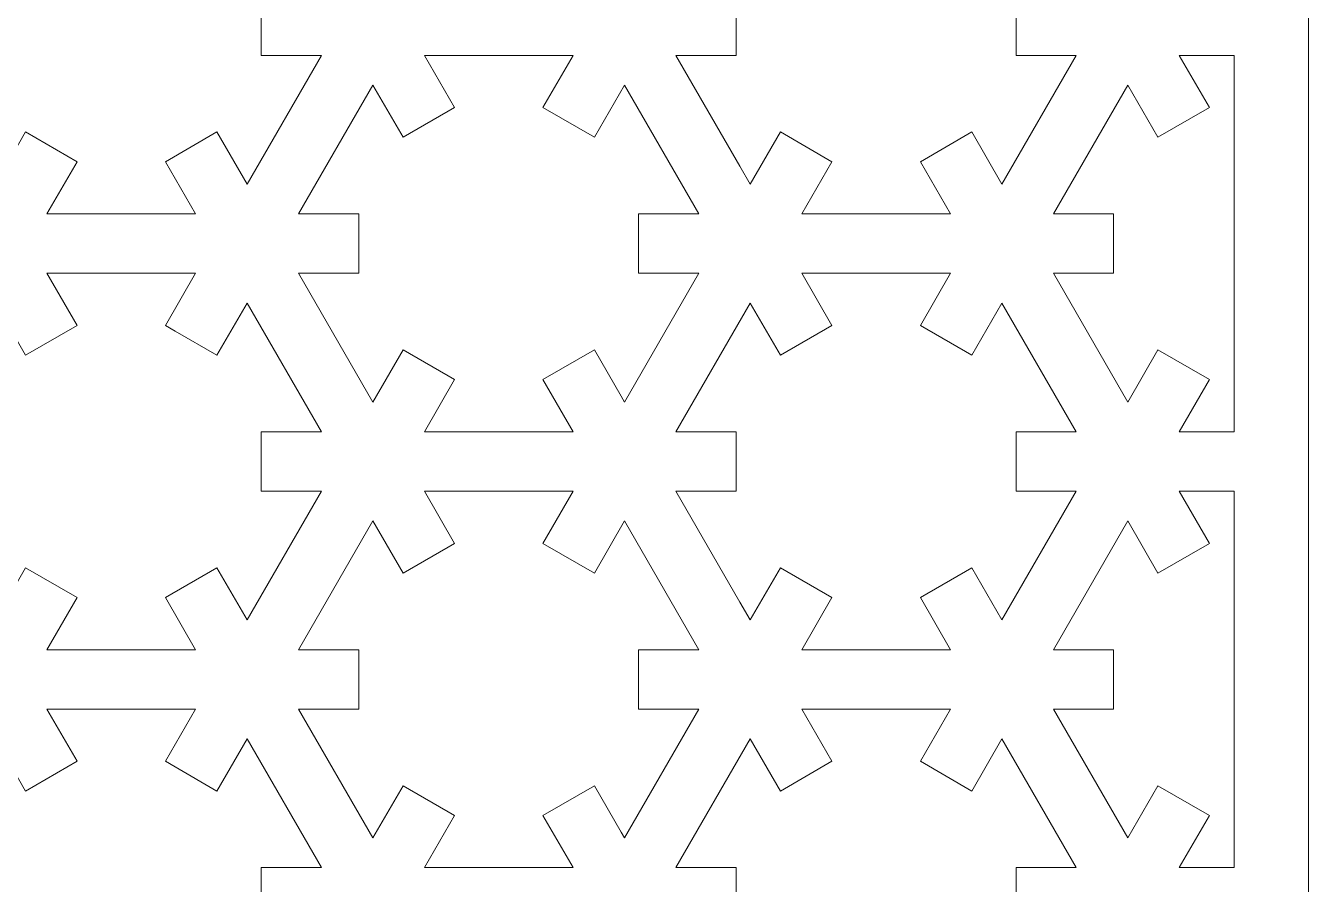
# Model space of a CAD drawing. Header units: centimetres. Extents: x -9.7 to -1.9, y -2.3 to 9.5.
# Drawn here: x -6.107 to -1.857, y 0.399 to 3.244 of the extents above; entities that cross this region are included whole.
import ezdxf

# ---------------------------------------------------------------- set-up
doc = ezdxf.new("R2010")
doc.units = ezdxf.units.CM
doc.header["$MEASUREMENT"] = 0
doc.layers.add('layer 1', color=7, linetype='Continuous')

msp = doc.modelspace()

# ---------------------------------------------------------------- linework, layer by layer
at = {"layer": 'layer 1', "color": 250, "lineweight": 9}
for points, knots in [([(-9.72626, -2.30372), (-9.72626, -2.30372), (-9.72626, 9.5), (-9.72626, 9.5), (-9.72626, 9.5), (-9.72626, 9.5), (-1.8571, 9.5), (-1.8571, 9.5), (-1.8571, 9.5), (-1.8571, 9.5), (-1.8571, -2.30372), (-1.8571, -2.30372), (-1.8571, -2.30372), (-1.8571, -2.30372), (-9.72626, -2.30372), (-9.72626, -2.30372)], [0, 0, 0, 0, 0.2, 0.2, 0.2, 0.2, 0.4, 0.4, 0.4, 0.4, 0.6, 0.6, 0.6, 0.6, 1, 1, 1, 1]), ([(-5.61183, 3.67662), (-5.61183, 3.67662), (-5.61183, 3.67662), (-5.61183, 3.67662), (-5.61183, 3.67662), (-5.61183, 3.67662), (-5.47328, 3.59662), (-5.47328, 3.59662), (-5.47328, 3.59662), (-5.47328, 3.59662), (-5.37347, 3.76948), (-5.37347, 3.76948), (-5.37347, 3.76948), (-5.37347, 3.76948), (-5.12716, 3.34286), (-5.12716, 3.34286), (-5.12716, 3.34286), (-5.12716, 3.34286), (-5.32674, 3.34286), (-5.32674, 3.34286), (-5.32674, 3.34286), (-5.32674, 3.34286), (-5.32674, 3.34282), (-5.32674, 3.34282), (-5.32674, 3.34282), (-5.32674, 3.34282), (-5.32674, 3.14595), (-5.32674, 3.14595), (-5.32674, 3.14595), (-5.32674, 3.14595), (-5.32674, 3.14591), (-5.32674, 3.14591), (-5.32674, 3.14591), (-5.32674, 3.14591), (-5.12716, 3.14591), (-5.12716, 3.14591), (-5.12716, 3.14591), (-5.12716, 3.14591), (-5.37347, 2.71929), (-5.37347, 2.71929), (-5.37347, 2.71929), (-5.37347, 2.71929), (-5.47328, 2.89218), (-5.47328, 2.89218), (-5.47328, 2.89218), (-5.47328, 2.89218), (-5.6438, 2.79373), (-5.6438, 2.79373), (-5.6438, 2.79373), (-5.6438, 2.79373), (-5.64378, 2.7937), (-5.64378, 2.7937), (-5.64378, 2.7937), (-5.64378, 2.7937), (-5.6438, 2.79369), (-5.6438, 2.79369), (-5.6438, 2.79369), (-5.6438, 2.79369), (-5.54401, 2.62087), (-5.54401, 2.62087), (-5.54401, 2.62087), (-5.54401, 2.62087), (-6.03664, 2.62087), (-6.03664, 2.62087), (-6.03664, 2.62087), (-6.03664, 2.62087), (-5.93688, 2.79369), (-5.93688, 2.79369), (-5.93688, 2.79369), (-5.93688, 2.79369), (-5.93688, 2.7937), (-5.93688, 2.7937), (-5.93688, 2.7937), (-5.93688, 2.7937), (-5.93688, 2.79373), (-5.93688, 2.79373), (-5.93688, 2.79373), (-5.93688, 2.79373), (-6.1074, 2.89218), (-6.1074, 2.89218), (-6.1074, 2.89218), (-6.1074, 2.89218), (-6.20719, 2.71929), (-6.20719, 2.71929), (-6.20719, 2.71929), (-6.20719, 2.71929), (-6.2415, 2.7787), (-6.2415, 2.7787), (-6.2415, 2.7787), (-6.2415, 2.7787), (-6.45351, 3.14591), (-6.45351, 3.14591), (-6.45351, 3.14591), (-6.45351, 3.14591), (-6.25393, 3.14591), (-6.25393, 3.14591), (-6.25393, 3.14591), (-6.25393, 3.14591), (-6.25393, 3.14595), (-6.25393, 3.14595), (-6.25393, 3.14595), (-6.25393, 3.14595), (-6.25393, 3.34282), (-6.25393, 3.34282), (-6.25393, 3.34282), (-6.25393, 3.34282), (-6.25393, 3.34286), (-6.25393, 3.34286), (-6.25393, 3.34286), (-6.25393, 3.34286), (-6.45351, 3.34286), (-6.45351, 3.34286), (-6.45351, 3.34286), (-6.45351, 3.34286), (-6.20719, 3.76948), (-6.20719, 3.76948), (-6.20719, 3.76948), (-6.20719, 3.76948), (-6.1074, 3.59663), (-6.1074, 3.59663), (-6.1074, 3.59663), (-6.1074, 3.59663), (-5.93688, 3.69507), (-5.93688, 3.69507), (-5.93688, 3.69507), (-5.93688, 3.69507), (-6.03667, 3.86794), (-6.03667, 3.86794), (-6.03667, 3.86794), (-6.03667, 3.86794), (-5.54401, 3.86794), (-5.54401, 3.86794), (-5.54401, 3.86794), (-5.54401, 3.86794), (-5.6438, 3.69507), (-5.6438, 3.69507), (-5.6438, 3.69507), (-5.6438, 3.69507), (-5.61183, 3.67662), (-5.61183, 3.67662)], [0, 0, 0, 0, 0.0277778, 0.0277778, 0.0277778, 0.0277778, 0.0555556, 0.0555556, 0.0555556, 0.0555556, 0.0833333, 0.0833333, 0.0833333, 0.0833333, 0.1111111, 0.1111111, 0.1111111, 0.1111111, 0.1388889, 0.1388889, 0.1388889, 0.1388889, 0.1666667, 0.1666667, 0.1666667, 0.1666667, 0.1944444, 0.1944444, 0.1944444, 0.1944444, 0.2222222, 0.2222222, 0.2222222, 0.2222222, 0.25, 0.25, 0.25, 0.25, 0.2777778, 0.2777778, 0.2777778, 0.2777778, 0.3055556, 0.3055556, 0.3055556, 0.3055556, 0.3333333, 0.3333333, 0.3333333, 0.3333333, 0.3611111, 0.3611111, 0.3611111, 0.3611111, 0.3888889, 0.3888889, 0.3888889, 0.3888889, 0.4166667, 0.4166667, 0.4166667, 0.4166667, 0.4444444, 0.4444444, 0.4444444, 0.4444444, 0.4722222, 0.4722222, 0.4722222, 0.4722222, 0.5, 0.5, 0.5, 0.5, 0.5277778, 0.5277778, 0.5277778, 0.5277778, 0.5555556, 0.5555556, 0.5555556, 0.5555556, 0.5833333, 0.5833333, 0.5833333, 0.5833333, 0.6111111, 0.6111111, 0.6111111, 0.6111111, 0.6388889, 0.6388889, 0.6388889, 0.6388889, 0.6666667, 0.6666667, 0.6666667, 0.6666667, 0.6944444, 0.6944444, 0.6944444, 0.6944444, 0.7222222, 0.7222222, 0.7222222, 0.7222222, 0.75, 0.75, 0.75, 0.75, 0.7777778, 0.7777778, 0.7777778, 0.7777778, 0.8055556, 0.8055556, 0.8055556, 0.8055556, 0.8333333, 0.8333333, 0.8333333, 0.8333333, 0.8611111, 0.8611111, 0.8611111, 0.8611111, 0.8888889, 0.8888889, 0.8888889, 0.8888889, 0.9166667, 0.9166667, 0.9166667, 0.9166667, 0.9444444, 0.9444444, 0.9444444, 0.9444444, 1, 1, 1, 1]), ([(-3.14262, 3.69507), (-3.14262, 3.69507), (-3.14262, 3.69507), (-3.14262, 3.69507), (-3.14262, 3.69507), (-3.14262, 3.69507), (-2.97212, 3.59663), (-2.97212, 3.59663), (-2.97212, 3.59663), (-2.97212, 3.59663), (-2.87231, 3.76948), (-2.87231, 3.76948), (-2.87231, 3.76948), (-2.87231, 3.76948), (-2.626, 3.34286), (-2.626, 3.34286), (-2.626, 3.34286), (-2.626, 3.34286), (-2.8256, 3.34286), (-2.8256, 3.34286), (-2.8256, 3.34286), (-2.8256, 3.34286), (-2.8256, 3.34282), (-2.8256, 3.34282), (-2.8256, 3.34282), (-2.8256, 3.34282), (-2.8256, 3.14595), (-2.8256, 3.14595), (-2.8256, 3.14595), (-2.8256, 3.14595), (-2.8256, 3.14591), (-2.8256, 3.14591), (-2.8256, 3.14591), (-2.8256, 3.14591), (-2.626, 3.14591), (-2.626, 3.14591), (-2.626, 3.14591), (-2.626, 3.14591), (-2.87231, 2.71931), (-2.87231, 2.71931), (-2.87231, 2.71931), (-2.87231, 2.71931), (-2.97212, 2.89218), (-2.97212, 2.89218), (-2.97212, 2.89218), (-2.97212, 2.89218), (-3.14262, 2.79373), (-3.14262, 2.79373), (-3.14262, 2.79373), (-3.14262, 2.79373), (-3.14262, 2.7937), (-3.14262, 2.7937), (-3.14262, 2.7937), (-3.14262, 2.7937), (-3.14265, 2.79369), (-3.14265, 2.79369), (-3.14265, 2.79369), (-3.14265, 2.79369), (-3.04287, 2.62087), (-3.04287, 2.62087), (-3.04287, 2.62087), (-3.04287, 2.62087), (-3.5355, 2.62087), (-3.5355, 2.62087), (-3.5355, 2.62087), (-3.5355, 2.62087), (-3.43567, 2.79369), (-3.43567, 2.79369), (-3.43567, 2.79369), (-3.43567, 2.79369), (-3.43573, 2.7937), (-3.43573, 2.7937), (-3.43573, 2.7937), (-3.43573, 2.7937), (-3.43567, 2.79373), (-3.43567, 2.79373), (-3.43567, 2.79373), (-3.43567, 2.79373), (-3.60624, 2.89218), (-3.60624, 2.89218), (-3.60624, 2.89218), (-3.60624, 2.89218), (-3.70604, 2.71929), (-3.70604, 2.71929), (-3.70604, 2.71929), (-3.70604, 2.71929), (-3.74034, 2.7787), (-3.74034, 2.7787), (-3.74034, 2.7787), (-3.74034, 2.7787), (-3.95235, 3.14591), (-3.95235, 3.14591), (-3.95235, 3.14591), (-3.95235, 3.14591), (-3.75278, 3.14591), (-3.75278, 3.14591), (-3.75278, 3.14591), (-3.75278, 3.14591), (-3.75278, 3.14595), (-3.75278, 3.14595), (-3.75278, 3.14595), (-3.75278, 3.14595), (-3.75278, 3.34282), (-3.75278, 3.34282), (-3.75278, 3.34282), (-3.75278, 3.34282), (-3.75278, 3.34286), (-3.75278, 3.34286), (-3.75278, 3.34286), (-3.75278, 3.34286), (-3.95235, 3.34286), (-3.95235, 3.34286), (-3.95235, 3.34286), (-3.95235, 3.34286), (-3.70604, 3.76948), (-3.70604, 3.76948), (-3.70604, 3.76948), (-3.70604, 3.76948), (-3.60624, 3.59663), (-3.60624, 3.59663), (-3.60624, 3.59663), (-3.60624, 3.59663), (-3.43567, 3.69507), (-3.43567, 3.69507), (-3.43567, 3.69507), (-3.43567, 3.69507), (-3.5355, 3.86794), (-3.5355, 3.86794), (-3.5355, 3.86794), (-3.5355, 3.86794), (-3.04282, 3.86794), (-3.04282, 3.86794), (-3.04282, 3.86794), (-3.04282, 3.86794), (-3.14262, 3.69507), (-3.14262, 3.69507)], [0, 0, 0, 0, 0.0285714, 0.0285714, 0.0285714, 0.0285714, 0.0571429, 0.0571429, 0.0571429, 0.0571429, 0.0857143, 0.0857143, 0.0857143, 0.0857143, 0.1142857, 0.1142857, 0.1142857, 0.1142857, 0.1428571, 0.1428571, 0.1428571, 0.1428571, 0.1714286, 0.1714286, 0.1714286, 0.1714286, 0.2, 0.2, 0.2, 0.2, 0.2285714, 0.2285714, 0.2285714, 0.2285714, 0.2571429, 0.2571429, 0.2571429, 0.2571429, 0.2857143, 0.2857143, 0.2857143, 0.2857143, 0.3142857, 0.3142857, 0.3142857, 0.3142857, 0.3428571, 0.3428571, 0.3428571, 0.3428571, 0.3714286, 0.3714286, 0.3714286, 0.3714286, 0.4, 0.4, 0.4, 0.4, 0.4285714, 0.4285714, 0.4285714, 0.4285714, 0.4571429, 0.4571429, 0.4571429, 0.4571429, 0.4857143, 0.4857143, 0.4857143, 0.4857143, 0.5142857, 0.5142857, 0.5142857, 0.5142857, 0.5428571, 0.5428571, 0.5428571, 0.5428571, 0.5714286, 0.5714286, 0.5714286, 0.5714286, 0.6, 0.6, 0.6, 0.6, 0.6285714, 0.6285714, 0.6285714, 0.6285714, 0.6571429, 0.6571429, 0.6571429, 0.6571429, 0.6857143, 0.6857143, 0.6857143, 0.6857143, 0.7142857, 0.7142857, 0.7142857, 0.7142857, 0.7428571, 0.7428571, 0.7428571, 0.7428571, 0.7714286, 0.7714286, 0.7714286, 0.7714286, 0.8, 0.8, 0.8, 0.8, 0.8285714, 0.8285714, 0.8285714, 0.8285714, 0.8571429, 0.8571429, 0.8571429, 0.8571429, 0.8857143, 0.8857143, 0.8857143, 0.8857143, 0.9142857, 0.9142857, 0.9142857, 0.9142857, 0.9428571, 0.9428571, 0.9428571, 0.9428571, 1, 1, 1, 1]), ([(-4.9566, 1.99729), (-4.9566, 1.99729), (-4.9566, 1.99729), (-4.9566, 1.99729), (-4.9566, 1.99729), (-4.9566, 1.99729), (-5.20294, 2.42393), (-5.20294, 2.42393), (-5.20294, 2.42393), (-5.20294, 2.42393), (-5.00334, 2.42393), (-5.00334, 2.42393), (-5.00334, 2.42393), (-5.00334, 2.42393), (-5.00334, 2.42397), (-5.00334, 2.42397), (-5.00334, 2.42397), (-5.00334, 2.42397), (-5.00334, 2.62083), (-5.00334, 2.62083), (-5.00334, 2.62083), (-5.00334, 2.62083), (-5.00334, 2.62087), (-5.00334, 2.62087), (-5.00334, 2.62087), (-5.00334, 2.62087), (-5.20294, 2.62087), (-5.20294, 2.62087), (-5.20294, 2.62087), (-5.20294, 2.62087), (-4.95663, 3.04748), (-4.95663, 3.04748), (-4.95663, 3.04748), (-4.95663, 3.04748), (-4.8568, 2.87461), (-4.8568, 2.87461), (-4.8568, 2.87461), (-4.8568, 2.87461), (-4.68629, 2.97306), (-4.68629, 2.97306), (-4.68629, 2.97306), (-4.68629, 2.97306), (-4.68632, 2.97308), (-4.68632, 2.97308), (-4.68632, 2.97308), (-4.68632, 2.97308), (-4.68629, 2.9731), (-4.68629, 2.9731), (-4.68629, 2.9731), (-4.68629, 2.9731), (-4.78607, 3.14591), (-4.78607, 3.14591), (-4.78607, 3.14591), (-4.78607, 3.14591), (-4.29344, 3.14591), (-4.29344, 3.14591), (-4.29344, 3.14591), (-4.29344, 3.14591), (-4.39321, 2.97308), (-4.39321, 2.97308), (-4.39321, 2.97308), (-4.39321, 2.97308), (-4.39319, 2.97308), (-4.39319, 2.97308), (-4.39319, 2.97308), (-4.39319, 2.97308), (-4.39321, 2.97304), (-4.39321, 2.97304), (-4.39321, 2.97304), (-4.39321, 2.97304), (-4.22271, 2.87461), (-4.22271, 2.87461), (-4.22271, 2.87461), (-4.22271, 2.87461), (-4.12288, 3.04748), (-4.12288, 3.04748), (-4.12288, 3.04748), (-4.12288, 3.04748), (-3.87656, 2.62087), (-3.87656, 2.62087), (-3.87656, 2.62087), (-3.87656, 2.62087), (-4.07616, 2.62087), (-4.07616, 2.62087), (-4.07616, 2.62087), (-4.07616, 2.62087), (-4.07616, 2.62083), (-4.07616, 2.62083), (-4.07616, 2.62083), (-4.07616, 2.62083), (-4.07616, 2.42397), (-4.07616, 2.42397), (-4.07616, 2.42397), (-4.07616, 2.42397), (-4.07616, 2.42392), (-4.07616, 2.42392), (-4.07616, 2.42392), (-4.07616, 2.42392), (-3.87656, 2.42392), (-3.87656, 2.42392), (-3.87656, 2.42392), (-3.87656, 2.42392), (-4.12291, 1.99729), (-4.12291, 1.99729), (-4.12291, 1.99729), (-4.12291, 1.99729), (-4.13394, 2.0164), (-4.13394, 2.0164), (-4.13394, 2.0164), (-4.13394, 2.0164), (-4.22271, 2.17016), (-4.22271, 2.17016), (-4.22271, 2.17016), (-4.22271, 2.17016), (-4.39321, 2.0717), (-4.39321, 2.0717), (-4.39321, 2.0717), (-4.39321, 2.0717), (-4.29342, 1.89885), (-4.29342, 1.89885), (-4.29342, 1.89885), (-4.29342, 1.89885), (-4.78609, 1.89884), (-4.78609, 1.89884), (-4.78609, 1.89884), (-4.78609, 1.89884), (-4.68629, 2.0717), (-4.68629, 2.0717), (-4.68629, 2.0717), (-4.68629, 2.0717), (-4.8568, 2.17016), (-4.8568, 2.17016), (-4.8568, 2.17016), (-4.8568, 2.17016), (-4.9566, 1.99729), (-4.9566, 1.99729)], [0, 0, 0, 0, 0.0285714, 0.0285714, 0.0285714, 0.0285714, 0.0571429, 0.0571429, 0.0571429, 0.0571429, 0.0857143, 0.0857143, 0.0857143, 0.0857143, 0.1142857, 0.1142857, 0.1142857, 0.1142857, 0.1428571, 0.1428571, 0.1428571, 0.1428571, 0.1714286, 0.1714286, 0.1714286, 0.1714286, 0.2, 0.2, 0.2, 0.2, 0.2285714, 0.2285714, 0.2285714, 0.2285714, 0.2571429, 0.2571429, 0.2571429, 0.2571429, 0.2857143, 0.2857143, 0.2857143, 0.2857143, 0.3142857, 0.3142857, 0.3142857, 0.3142857, 0.3428571, 0.3428571, 0.3428571, 0.3428571, 0.3714286, 0.3714286, 0.3714286, 0.3714286, 0.4, 0.4, 0.4, 0.4, 0.4285714, 0.4285714, 0.4285714, 0.4285714, 0.4571429, 0.4571429, 0.4571429, 0.4571429, 0.4857143, 0.4857143, 0.4857143, 0.4857143, 0.5142857, 0.5142857, 0.5142857, 0.5142857, 0.5428571, 0.5428571, 0.5428571, 0.5428571, 0.5714286, 0.5714286, 0.5714286, 0.5714286, 0.6, 0.6, 0.6, 0.6, 0.6285714, 0.6285714, 0.6285714, 0.6285714, 0.6571429, 0.6571429, 0.6571429, 0.6571429, 0.6857143, 0.6857143, 0.6857143, 0.6857143, 0.7142857, 0.7142857, 0.7142857, 0.7142857, 0.7428571, 0.7428571, 0.7428571, 0.7428571, 0.7714286, 0.7714286, 0.7714286, 0.7714286, 0.8, 0.8, 0.8, 0.8, 0.8285714, 0.8285714, 0.8285714, 0.8285714, 0.8571429, 0.8571429, 0.8571429, 0.8571429, 0.8857143, 0.8857143, 0.8857143, 0.8857143, 0.9142857, 0.9142857, 0.9142857, 0.9142857, 0.9428571, 0.9428571, 0.9428571, 0.9428571, 1, 1, 1, 1]), ([(-2.103, 3.14591), (-2.103, 3.14591), (-2.103, 3.14591), (-2.103, 3.14591), (-2.103, 3.14591), (-2.103, 3.14591), (-2.28491, 3.14591), (-2.28491, 3.14591), (-2.28491, 3.14591), (-2.28491, 3.14591), (-2.18514, 2.9731), (-2.18514, 2.9731), (-2.18514, 2.9731), (-2.18514, 2.9731), (-2.18516, 2.97308), (-2.18516, 2.97308), (-2.18516, 2.97308), (-2.18516, 2.97308), (-2.18514, 2.97306), (-2.18514, 2.97306), (-2.18514, 2.97306), (-2.18514, 2.97306), (-2.35566, 2.87461), (-2.35566, 2.87461), (-2.35566, 2.87461), (-2.35566, 2.87461), (-2.45547, 3.04748), (-2.45547, 3.04748), (-2.45547, 3.04748), (-2.45547, 3.04748), (-2.70173, 2.62087), (-2.70173, 2.62087), (-2.70173, 2.62087), (-2.70173, 2.62087), (-2.50221, 2.62087), (-2.50221, 2.62087), (-2.50221, 2.62087), (-2.50221, 2.62087), (-2.50221, 2.62083), (-2.50221, 2.62083), (-2.50221, 2.62083), (-2.50221, 2.62083), (-2.50221, 2.42397), (-2.50221, 2.42397), (-2.50221, 2.42397), (-2.50221, 2.42397), (-2.50221, 2.42393), (-2.50221, 2.42393), (-2.50221, 2.42393), (-2.50221, 2.42393), (-2.70173, 2.42393), (-2.70173, 2.42393), (-2.70173, 2.42393), (-2.70173, 2.42393), (-2.45547, 1.9973), (-2.45547, 1.9973), (-2.45547, 1.9973), (-2.45547, 1.9973), (-2.35566, 2.17016), (-2.35566, 2.17016), (-2.35566, 2.17016), (-2.35566, 2.17016), (-2.18514, 2.0717), (-2.18514, 2.0717), (-2.18514, 2.0717), (-2.18514, 2.0717), (-2.28491, 1.89885), (-2.28491, 1.89885), (-2.28491, 1.89885), (-2.28491, 1.89885), (-2.103, 1.89885), (-2.103, 1.89885), (-2.103, 1.89885), (-2.103, 1.89885), (-2.103, 3.14591), (-2.103, 3.14591)], [0, 0, 0, 0, 0.05, 0.05, 0.05, 0.05, 0.1, 0.1, 0.1, 0.1, 0.15, 0.15, 0.15, 0.15, 0.2, 0.2, 0.2, 0.2, 0.25, 0.25, 0.25, 0.25, 0.3, 0.3, 0.3, 0.3, 0.35, 0.35, 0.35, 0.35, 0.4, 0.4, 0.4, 0.4, 0.45, 0.45, 0.45, 0.45, 0.5, 0.5, 0.5, 0.5, 0.55, 0.55, 0.55, 0.55, 0.6, 0.6, 0.6, 0.6, 0.65, 0.65, 0.65, 0.65, 0.7, 0.7, 0.7, 0.7, 0.75, 0.75, 0.75, 0.75, 0.8, 0.8, 0.8, 0.8, 0.85, 0.85, 0.85, 0.85, 0.9, 0.9, 0.9, 0.9, 1, 1, 1, 1]), ([(-5.61183, 2.23262), (-5.61183, 2.23262), (-5.61183, 2.23262), (-5.61183, 2.23262), (-5.61183, 2.23262), (-5.61183, 2.23262), (-5.47328, 2.15262), (-5.47328, 2.15262), (-5.47328, 2.15262), (-5.47328, 2.15262), (-5.37347, 2.32548), (-5.37347, 2.32548), (-5.37347, 2.32548), (-5.37347, 2.32548), (-5.12716, 1.89884), (-5.12716, 1.89884), (-5.12716, 1.89884), (-5.12716, 1.89884), (-5.32674, 1.89884), (-5.32674, 1.89884), (-5.32674, 1.89884), (-5.32674, 1.89884), (-5.32674, 1.8988), (-5.32674, 1.8988), (-5.32674, 1.8988), (-5.32674, 1.8988), (-5.32674, 1.70194), (-5.32674, 1.70194), (-5.32674, 1.70194), (-5.32674, 1.70194), (-5.32674, 1.70191), (-5.32674, 1.70191), (-5.32674, 1.70191), (-5.32674, 1.70191), (-5.12716, 1.70191), (-5.12716, 1.70191), (-5.12716, 1.70191), (-5.12716, 1.70191), (-5.37347, 1.27529), (-5.37347, 1.27529), (-5.37347, 1.27529), (-5.37347, 1.27529), (-5.47328, 1.44817), (-5.47328, 1.44817), (-5.47328, 1.44817), (-5.47328, 1.44817), (-5.6438, 1.34973), (-5.6438, 1.34973), (-5.6438, 1.34973), (-5.6438, 1.34973), (-5.64378, 1.34968), (-5.64378, 1.34968), (-5.64378, 1.34968), (-5.64378, 1.34968), (-5.6438, 1.34968), (-5.6438, 1.34968), (-5.6438, 1.34968), (-5.6438, 1.34968), (-5.54401, 1.17686), (-5.54401, 1.17686), (-5.54401, 1.17686), (-5.54401, 1.17686), (-6.03664, 1.17686), (-6.03664, 1.17686), (-6.03664, 1.17686), (-6.03664, 1.17686), (-5.93688, 1.34968), (-5.93688, 1.34968), (-5.93688, 1.34968), (-5.93688, 1.34968), (-5.93688, 1.34973), (-5.93688, 1.34973), (-5.93688, 1.34973), (-5.93688, 1.34973), (-6.1074, 1.44817), (-6.1074, 1.44817), (-6.1074, 1.44817), (-6.1074, 1.44817), (-6.20719, 1.27529), (-6.20719, 1.27529), (-6.20719, 1.27529), (-6.20719, 1.27529), (-6.2415, 1.3347), (-6.2415, 1.3347), (-6.2415, 1.3347), (-6.2415, 1.3347), (-6.45351, 1.70191), (-6.45351, 1.70191), (-6.45351, 1.70191), (-6.45351, 1.70191), (-6.25393, 1.70191), (-6.25393, 1.70191), (-6.25393, 1.70191), (-6.25393, 1.70191), (-6.25393, 1.70194), (-6.25393, 1.70194), (-6.25393, 1.70194), (-6.25393, 1.70194), (-6.25393, 1.8988), (-6.25393, 1.8988), (-6.25393, 1.8988), (-6.25393, 1.8988), (-6.25393, 1.89885), (-6.25393, 1.89885), (-6.25393, 1.89885), (-6.25393, 1.89885), (-6.45351, 1.89885), (-6.45351, 1.89885), (-6.45351, 1.89885), (-6.45351, 1.89885), (-6.20719, 2.32548), (-6.20719, 2.32548), (-6.20719, 2.32548), (-6.20719, 2.32548), (-6.1074, 2.15262), (-6.1074, 2.15262), (-6.1074, 2.15262), (-6.1074, 2.15262), (-5.93688, 2.25107), (-5.93688, 2.25107), (-5.93688, 2.25107), (-5.93688, 2.25107), (-6.03667, 2.42392), (-6.03667, 2.42392), (-6.03667, 2.42392), (-6.03667, 2.42392), (-5.54401, 2.42392), (-5.54401, 2.42392), (-5.54401, 2.42392), (-5.54401, 2.42392), (-5.6438, 2.25107), (-5.6438, 2.25107), (-5.6438, 2.25107), (-5.6438, 2.25107), (-5.61183, 2.23262), (-5.61183, 2.23262)], [0, 0, 0, 0, 0.0285714, 0.0285714, 0.0285714, 0.0285714, 0.0571429, 0.0571429, 0.0571429, 0.0571429, 0.0857143, 0.0857143, 0.0857143, 0.0857143, 0.1142857, 0.1142857, 0.1142857, 0.1142857, 0.1428571, 0.1428571, 0.1428571, 0.1428571, 0.1714286, 0.1714286, 0.1714286, 0.1714286, 0.2, 0.2, 0.2, 0.2, 0.2285714, 0.2285714, 0.2285714, 0.2285714, 0.2571429, 0.2571429, 0.2571429, 0.2571429, 0.2857143, 0.2857143, 0.2857143, 0.2857143, 0.3142857, 0.3142857, 0.3142857, 0.3142857, 0.3428571, 0.3428571, 0.3428571, 0.3428571, 0.3714286, 0.3714286, 0.3714286, 0.3714286, 0.4, 0.4, 0.4, 0.4, 0.4285714, 0.4285714, 0.4285714, 0.4285714, 0.4571429, 0.4571429, 0.4571429, 0.4571429, 0.4857143, 0.4857143, 0.4857143, 0.4857143, 0.5142857, 0.5142857, 0.5142857, 0.5142857, 0.5428571, 0.5428571, 0.5428571, 0.5428571, 0.5714286, 0.5714286, 0.5714286, 0.5714286, 0.6, 0.6, 0.6, 0.6, 0.6285714, 0.6285714, 0.6285714, 0.6285714, 0.6571429, 0.6571429, 0.6571429, 0.6571429, 0.6857143, 0.6857143, 0.6857143, 0.6857143, 0.7142857, 0.7142857, 0.7142857, 0.7142857, 0.7428571, 0.7428571, 0.7428571, 0.7428571, 0.7714286, 0.7714286, 0.7714286, 0.7714286, 0.8, 0.8, 0.8, 0.8, 0.8285714, 0.8285714, 0.8285714, 0.8285714, 0.8571429, 0.8571429, 0.8571429, 0.8571429, 0.8857143, 0.8857143, 0.8857143, 0.8857143, 0.9142857, 0.9142857, 0.9142857, 0.9142857, 0.9428571, 0.9428571, 0.9428571, 0.9428571, 1, 1, 1, 1]), ([(-3.14262, 2.25107), (-3.14262, 2.25107), (-3.14262, 2.25107), (-3.14262, 2.25107), (-3.14262, 2.25107), (-3.14262, 2.25107), (-2.97212, 2.15262), (-2.97212, 2.15262), (-2.97212, 2.15262), (-2.97212, 2.15262), (-2.87231, 2.32548), (-2.87231, 2.32548), (-2.87231, 2.32548), (-2.87231, 2.32548), (-2.626, 1.89885), (-2.626, 1.89885), (-2.626, 1.89885), (-2.626, 1.89885), (-2.8256, 1.89885), (-2.8256, 1.89885), (-2.8256, 1.89885), (-2.8256, 1.89885), (-2.8256, 1.8988), (-2.8256, 1.8988), (-2.8256, 1.8988), (-2.8256, 1.8988), (-2.8256, 1.70194), (-2.8256, 1.70194), (-2.8256, 1.70194), (-2.8256, 1.70194), (-2.8256, 1.70191), (-2.8256, 1.70191), (-2.8256, 1.70191), (-2.8256, 1.70191), (-2.626, 1.70191), (-2.626, 1.70191), (-2.626, 1.70191), (-2.626, 1.70191), (-2.87231, 1.27529), (-2.87231, 1.27529), (-2.87231, 1.27529), (-2.87231, 1.27529), (-2.97212, 1.44817), (-2.97212, 1.44817), (-2.97212, 1.44817), (-2.97212, 1.44817), (-3.14262, 1.34973), (-3.14262, 1.34973), (-3.14262, 1.34973), (-3.14262, 1.34973), (-3.14262, 1.3497), (-3.14262, 1.3497), (-3.14262, 1.3497), (-3.14262, 1.3497), (-3.14265, 1.34968), (-3.14265, 1.34968), (-3.14265, 1.34968), (-3.14265, 1.34968), (-3.04287, 1.17686), (-3.04287, 1.17686), (-3.04287, 1.17686), (-3.04287, 1.17686), (-3.5355, 1.17686), (-3.5355, 1.17686), (-3.5355, 1.17686), (-3.5355, 1.17686), (-3.43567, 1.34968), (-3.43567, 1.34968), (-3.43567, 1.34968), (-3.43567, 1.34968), (-3.43573, 1.34968), (-3.43573, 1.34968), (-3.43573, 1.34968), (-3.43573, 1.34968), (-3.43567, 1.34973), (-3.43567, 1.34973), (-3.43567, 1.34973), (-3.43567, 1.34973), (-3.60624, 1.44817), (-3.60624, 1.44817), (-3.60624, 1.44817), (-3.60624, 1.44817), (-3.70604, 1.27529), (-3.70604, 1.27529), (-3.70604, 1.27529), (-3.70604, 1.27529), (-3.74034, 1.3347), (-3.74034, 1.3347), (-3.74034, 1.3347), (-3.74034, 1.3347), (-3.95235, 1.70191), (-3.95235, 1.70191), (-3.95235, 1.70191), (-3.95235, 1.70191), (-3.75278, 1.70191), (-3.75278, 1.70191), (-3.75278, 1.70191), (-3.75278, 1.70191), (-3.75278, 1.70194), (-3.75278, 1.70194), (-3.75278, 1.70194), (-3.75278, 1.70194), (-3.75278, 1.8988), (-3.75278, 1.8988), (-3.75278, 1.8988), (-3.75278, 1.8988), (-3.75278, 1.89885), (-3.75278, 1.89885), (-3.75278, 1.89885), (-3.75278, 1.89885), (-3.95235, 1.89885), (-3.95235, 1.89885), (-3.95235, 1.89885), (-3.95235, 1.89885), (-3.70604, 2.32548), (-3.70604, 2.32548), (-3.70604, 2.32548), (-3.70604, 2.32548), (-3.60624, 2.15262), (-3.60624, 2.15262), (-3.60624, 2.15262), (-3.60624, 2.15262), (-3.43567, 2.25107), (-3.43567, 2.25107), (-3.43567, 2.25107), (-3.43567, 2.25107), (-3.5355, 2.42392), (-3.5355, 2.42392), (-3.5355, 2.42392), (-3.5355, 2.42392), (-3.04282, 2.42392), (-3.04282, 2.42392), (-3.04282, 2.42392), (-3.04282, 2.42392), (-3.14262, 2.25107), (-3.14262, 2.25107)], [0, 0, 0, 0, 0.0285714, 0.0285714, 0.0285714, 0.0285714, 0.0571429, 0.0571429, 0.0571429, 0.0571429, 0.0857143, 0.0857143, 0.0857143, 0.0857143, 0.1142857, 0.1142857, 0.1142857, 0.1142857, 0.1428571, 0.1428571, 0.1428571, 0.1428571, 0.1714286, 0.1714286, 0.1714286, 0.1714286, 0.2, 0.2, 0.2, 0.2, 0.2285714, 0.2285714, 0.2285714, 0.2285714, 0.2571429, 0.2571429, 0.2571429, 0.2571429, 0.2857143, 0.2857143, 0.2857143, 0.2857143, 0.3142857, 0.3142857, 0.3142857, 0.3142857, 0.3428571, 0.3428571, 0.3428571, 0.3428571, 0.3714286, 0.3714286, 0.3714286, 0.3714286, 0.4, 0.4, 0.4, 0.4, 0.4285714, 0.4285714, 0.4285714, 0.4285714, 0.4571429, 0.4571429, 0.4571429, 0.4571429, 0.4857143, 0.4857143, 0.4857143, 0.4857143, 0.5142857, 0.5142857, 0.5142857, 0.5142857, 0.5428571, 0.5428571, 0.5428571, 0.5428571, 0.5714286, 0.5714286, 0.5714286, 0.5714286, 0.6, 0.6, 0.6, 0.6, 0.6285714, 0.6285714, 0.6285714, 0.6285714, 0.6571429, 0.6571429, 0.6571429, 0.6571429, 0.6857143, 0.6857143, 0.6857143, 0.6857143, 0.7142857, 0.7142857, 0.7142857, 0.7142857, 0.7428571, 0.7428571, 0.7428571, 0.7428571, 0.7714286, 0.7714286, 0.7714286, 0.7714286, 0.8, 0.8, 0.8, 0.8, 0.8285714, 0.8285714, 0.8285714, 0.8285714, 0.8571429, 0.8571429, 0.8571429, 0.8571429, 0.8857143, 0.8857143, 0.8857143, 0.8857143, 0.9142857, 0.9142857, 0.9142857, 0.9142857, 0.9428571, 0.9428571, 0.9428571, 0.9428571, 1, 1, 1, 1]), ([(-4.9566, 0.5533), (-4.9566, 0.5533), (-4.9566, 0.5533), (-4.9566, 0.5533), (-4.9566, 0.5533), (-4.9566, 0.5533), (-5.20294, 0.97993), (-5.20294, 0.97993), (-5.20294, 0.97993), (-5.20294, 0.97993), (-5.00334, 0.97993), (-5.00334, 0.97993), (-5.00334, 0.97993), (-5.00334, 0.97993), (-5.00334, 0.97997), (-5.00334, 0.97997), (-5.00334, 0.97997), (-5.00334, 0.97997), (-5.00334, 1.17683), (-5.00334, 1.17683), (-5.00334, 1.17683), (-5.00334, 1.17683), (-5.00334, 1.17686), (-5.00334, 1.17686), (-5.00334, 1.17686), (-5.00334, 1.17686), (-5.20294, 1.17686), (-5.20294, 1.17686), (-5.20294, 1.17686), (-5.20294, 1.17686), (-4.95663, 1.60348), (-4.95663, 1.60348), (-4.95663, 1.60348), (-4.95663, 1.60348), (-4.8568, 1.4306), (-4.8568, 1.4306), (-4.8568, 1.4306), (-4.8568, 1.4306), (-4.68629, 1.52904), (-4.68629, 1.52904), (-4.68629, 1.52904), (-4.68629, 1.52904), (-4.68632, 1.52908), (-4.68632, 1.52908), (-4.68632, 1.52908), (-4.68632, 1.52908), (-4.68629, 1.52908), (-4.68629, 1.52908), (-4.68629, 1.52908), (-4.68629, 1.52908), (-4.78607, 1.70191), (-4.78607, 1.70191), (-4.78607, 1.70191), (-4.78607, 1.70191), (-4.29344, 1.70191), (-4.29344, 1.70191), (-4.29344, 1.70191), (-4.29344, 1.70191), (-4.39321, 1.52908), (-4.39321, 1.52908), (-4.39321, 1.52908), (-4.39321, 1.52908), (-4.39319, 1.52908), (-4.39319, 1.52908), (-4.39319, 1.52908), (-4.39319, 1.52908), (-4.39321, 1.52904), (-4.39321, 1.52904), (-4.39321, 1.52904), (-4.39321, 1.52904), (-4.22271, 1.4306), (-4.22271, 1.4306), (-4.22271, 1.4306), (-4.22271, 1.4306), (-4.12288, 1.60348), (-4.12288, 1.60348), (-4.12288, 1.60348), (-4.12288, 1.60348), (-3.87656, 1.17686), (-3.87656, 1.17686), (-3.87656, 1.17686), (-3.87656, 1.17686), (-4.07616, 1.17686), (-4.07616, 1.17686), (-4.07616, 1.17686), (-4.07616, 1.17686), (-4.07616, 1.17683), (-4.07616, 1.17683), (-4.07616, 1.17683), (-4.07616, 1.17683), (-4.07616, 0.97997), (-4.07616, 0.97997), (-4.07616, 0.97997), (-4.07616, 0.97997), (-4.07616, 0.97992), (-4.07616, 0.97992), (-4.07616, 0.97992), (-4.07616, 0.97992), (-3.87656, 0.97992), (-3.87656, 0.97992), (-3.87656, 0.97992), (-3.87656, 0.97992), (-4.12291, 0.5533), (-4.12291, 0.5533), (-4.12291, 0.5533), (-4.12291, 0.5533), (-4.13394, 0.5724), (-4.13394, 0.5724), (-4.13394, 0.5724), (-4.13394, 0.5724), (-4.22271, 0.72615), (-4.22271, 0.72615), (-4.22271, 0.72615), (-4.22271, 0.72615), (-4.39321, 0.6277), (-4.39321, 0.6277), (-4.39321, 0.6277), (-4.39321, 0.6277), (-4.29342, 0.45484), (-4.29342, 0.45484), (-4.29342, 0.45484), (-4.29342, 0.45484), (-4.78609, 0.45484), (-4.78609, 0.45484), (-4.78609, 0.45484), (-4.78609, 0.45484), (-4.68629, 0.6277), (-4.68629, 0.6277), (-4.68629, 0.6277), (-4.68629, 0.6277), (-4.8568, 0.72615), (-4.8568, 0.72615), (-4.8568, 0.72615), (-4.8568, 0.72615), (-4.9566, 0.5533), (-4.9566, 0.5533)], [0, 0, 0, 0, 0.0285714, 0.0285714, 0.0285714, 0.0285714, 0.0571429, 0.0571429, 0.0571429, 0.0571429, 0.0857143, 0.0857143, 0.0857143, 0.0857143, 0.1142857, 0.1142857, 0.1142857, 0.1142857, 0.1428571, 0.1428571, 0.1428571, 0.1428571, 0.1714286, 0.1714286, 0.1714286, 0.1714286, 0.2, 0.2, 0.2, 0.2, 0.2285714, 0.2285714, 0.2285714, 0.2285714, 0.2571429, 0.2571429, 0.2571429, 0.2571429, 0.2857143, 0.2857143, 0.2857143, 0.2857143, 0.3142857, 0.3142857, 0.3142857, 0.3142857, 0.3428571, 0.3428571, 0.3428571, 0.3428571, 0.3714286, 0.3714286, 0.3714286, 0.3714286, 0.4, 0.4, 0.4, 0.4, 0.4285714, 0.4285714, 0.4285714, 0.4285714, 0.4571429, 0.4571429, 0.4571429, 0.4571429, 0.4857143, 0.4857143, 0.4857143, 0.4857143, 0.5142857, 0.5142857, 0.5142857, 0.5142857, 0.5428571, 0.5428571, 0.5428571, 0.5428571, 0.5714286, 0.5714286, 0.5714286, 0.5714286, 0.6, 0.6, 0.6, 0.6, 0.6285714, 0.6285714, 0.6285714, 0.6285714, 0.6571429, 0.6571429, 0.6571429, 0.6571429, 0.6857143, 0.6857143, 0.6857143, 0.6857143, 0.7142857, 0.7142857, 0.7142857, 0.7142857, 0.7428571, 0.7428571, 0.7428571, 0.7428571, 0.7714286, 0.7714286, 0.7714286, 0.7714286, 0.8, 0.8, 0.8, 0.8, 0.8285714, 0.8285714, 0.8285714, 0.8285714, 0.8571429, 0.8571429, 0.8571429, 0.8571429, 0.8857143, 0.8857143, 0.8857143, 0.8857143, 0.9142857, 0.9142857, 0.9142857, 0.9142857, 0.9428571, 0.9428571, 0.9428571, 0.9428571, 1, 1, 1, 1]), ([(-2.103, 1.70191), (-2.103, 1.70191), (-2.103, 1.70191), (-2.103, 1.70191), (-2.103, 1.70191), (-2.103, 1.70191), (-2.28491, 1.70191), (-2.28491, 1.70191), (-2.28491, 1.70191), (-2.28491, 1.70191), (-2.18514, 1.52908), (-2.18514, 1.52908), (-2.18514, 1.52908), (-2.18514, 1.52908), (-2.18516, 1.52907), (-2.18516, 1.52907), (-2.18516, 1.52907), (-2.18516, 1.52907), (-2.18514, 1.52906), (-2.18514, 1.52906), (-2.18514, 1.52906), (-2.18514, 1.52906), (-2.35566, 1.4306), (-2.35566, 1.4306), (-2.35566, 1.4306), (-2.35566, 1.4306), (-2.45547, 1.60348), (-2.45547, 1.60348), (-2.45547, 1.60348), (-2.45547, 1.60348), (-2.70173, 1.17686), (-2.70173, 1.17686), (-2.70173, 1.17686), (-2.70173, 1.17686), (-2.50221, 1.17686), (-2.50221, 1.17686), (-2.50221, 1.17686), (-2.50221, 1.17686), (-2.50221, 1.17683), (-2.50221, 1.17683), (-2.50221, 1.17683), (-2.50221, 1.17683), (-2.50221, 0.97997), (-2.50221, 0.97997), (-2.50221, 0.97997), (-2.50221, 0.97997), (-2.50221, 0.97993), (-2.50221, 0.97993), (-2.50221, 0.97993), (-2.50221, 0.97993), (-2.70173, 0.97993), (-2.70173, 0.97993), (-2.70173, 0.97993), (-2.70173, 0.97993), (-2.45547, 0.5533), (-2.45547, 0.5533), (-2.45547, 0.5533), (-2.45547, 0.5533), (-2.35566, 0.72615), (-2.35566, 0.72615), (-2.35566, 0.72615), (-2.35566, 0.72615), (-2.35566, 0.72614), (-2.35566, 0.72614), (-2.35566, 0.72614), (-2.35566, 0.72614), (-2.18514, 0.6277), (-2.18514, 0.6277), (-2.18514, 0.6277), (-2.18514, 0.6277), (-2.28491, 0.45485), (-2.28491, 0.45485), (-2.28491, 0.45485), (-2.28491, 0.45485), (-2.103, 0.45485), (-2.103, 0.45485), (-2.103, 0.45485), (-2.103, 0.45485), (-2.103, 1.70191), (-2.103, 1.70191)], [0, 0, 0, 0, 0.047619, 0.047619, 0.047619, 0.047619, 0.0952381, 0.0952381, 0.0952381, 0.0952381, 0.1428571, 0.1428571, 0.1428571, 0.1428571, 0.1904762, 0.1904762, 0.1904762, 0.1904762, 0.2380952, 0.2380952, 0.2380952, 0.2380952, 0.2857143, 0.2857143, 0.2857143, 0.2857143, 0.3333333, 0.3333333, 0.3333333, 0.3333333, 0.3809524, 0.3809524, 0.3809524, 0.3809524, 0.4285714, 0.4285714, 0.4285714, 0.4285714, 0.4761905, 0.4761905, 0.4761905, 0.4761905, 0.5238095, 0.5238095, 0.5238095, 0.5238095, 0.5714286, 0.5714286, 0.5714286, 0.5714286, 0.6190476, 0.6190476, 0.6190476, 0.6190476, 0.6666667, 0.6666667, 0.6666667, 0.6666667, 0.7142857, 0.7142857, 0.7142857, 0.7142857, 0.7619048, 0.7619048, 0.7619048, 0.7619048, 0.8095238, 0.8095238, 0.8095238, 0.8095238, 0.8571429, 0.8571429, 0.8571429, 0.8571429, 0.9047619, 0.9047619, 0.9047619, 0.9047619, 1, 1, 1, 1]), ([(-5.61183, 0.78862), (-5.61183, 0.78862), (-5.61183, 0.78862), (-5.61183, 0.78862), (-5.61183, 0.78862), (-5.61183, 0.78862), (-5.47328, 0.70862), (-5.47328, 0.70862), (-5.47328, 0.70862), (-5.47328, 0.70862), (-5.37347, 0.88147), (-5.37347, 0.88147), (-5.37347, 0.88147), (-5.37347, 0.88147), (-5.12716, 0.45484), (-5.12716, 0.45484), (-5.12716, 0.45484), (-5.12716, 0.45484), (-5.32674, 0.45484), (-5.32674, 0.45484), (-5.32674, 0.45484), (-5.32674, 0.45484), (-5.32674, 0.4548), (-5.32674, 0.4548), (-5.32674, 0.4548), (-5.32674, 0.4548), (-5.32674, 0.25794), (-5.32674, 0.25794), (-5.32674, 0.25794), (-5.32674, 0.25794), (-5.32674, 0.25791), (-5.32674, 0.25791), (-5.32674, 0.25791), (-5.32674, 0.25791), (-5.12716, 0.25791), (-5.12716, 0.25791), (-5.12716, 0.25791), (-5.12716, 0.25791), (-5.37347, -0.16871), (-5.37347, -0.16871), (-5.37347, -0.16871), (-5.37347, -0.16871), (-5.47328, 0.00416), (-5.47328, 0.00416), (-5.47328, 0.00416), (-5.47328, 0.00416), (-5.6438, -0.09427), (-5.6438, -0.09427), (-5.6438, -0.09427), (-5.6438, -0.09427), (-5.64378, -0.09431), (-5.64378, -0.09431), (-5.64378, -0.09431), (-5.64378, -0.09431), (-5.6438, -0.09431), (-5.6438, -0.09431), (-5.6438, -0.09431), (-5.6438, -0.09431), (-5.54401, -0.26714), (-5.54401, -0.26714), (-5.54401, -0.26714), (-5.54401, -0.26714), (-6.03664, -0.26714), (-6.03664, -0.26714), (-6.03664, -0.26714), (-6.03664, -0.26714), (-5.93688, -0.09431), (-5.93688, -0.09431), (-5.93688, -0.09431), (-5.93688, -0.09431), (-5.93688, -0.09429), (-5.93688, -0.09429), (-5.93688, -0.09429), (-5.93688, -0.09429), (-6.1074, 0.00416), (-6.1074, 0.00416), (-6.1074, 0.00416), (-6.1074, 0.00416), (-6.20719, -0.16871), (-6.20719, -0.16871), (-6.20719, -0.16871), (-6.20719, -0.16871), (-6.2415, -0.1093), (-6.2415, -0.1093), (-6.2415, -0.1093), (-6.2415, -0.1093), (-6.45351, 0.25791), (-6.45351, 0.25791), (-6.45351, 0.25791), (-6.45351, 0.25791), (-6.25393, 0.25791), (-6.25393, 0.25791), (-6.25393, 0.25791), (-6.25393, 0.25791), (-6.25393, 0.25794), (-6.25393, 0.25794), (-6.25393, 0.25794), (-6.25393, 0.25794), (-6.25393, 0.4548), (-6.25393, 0.4548), (-6.25393, 0.4548), (-6.25393, 0.4548), (-6.25393, 0.45484), (-6.25393, 0.45484), (-6.25393, 0.45484), (-6.25393, 0.45484), (-6.45351, 0.45484), (-6.45351, 0.45484), (-6.45351, 0.45484), (-6.45351, 0.45484), (-6.20719, 0.88148), (-6.20719, 0.88148), (-6.20719, 0.88148), (-6.20719, 0.88148), (-6.1074, 0.70862), (-6.1074, 0.70862), (-6.1074, 0.70862), (-6.1074, 0.70862), (-5.93688, 0.80707), (-5.93688, 0.80707), (-5.93688, 0.80707), (-5.93688, 0.80707), (-6.03667, 0.97992), (-6.03667, 0.97992), (-6.03667, 0.97992), (-6.03667, 0.97992), (-5.54401, 0.97992), (-5.54401, 0.97992), (-5.54401, 0.97992), (-5.54401, 0.97992), (-5.6438, 0.80707), (-5.6438, 0.80707), (-5.6438, 0.80707), (-5.6438, 0.80707), (-5.61183, 0.78862), (-5.61183, 0.78862)], [0, 0, 0, 0, 0.0285714, 0.0285714, 0.0285714, 0.0285714, 0.0571429, 0.0571429, 0.0571429, 0.0571429, 0.0857143, 0.0857143, 0.0857143, 0.0857143, 0.1142857, 0.1142857, 0.1142857, 0.1142857, 0.1428571, 0.1428571, 0.1428571, 0.1428571, 0.1714286, 0.1714286, 0.1714286, 0.1714286, 0.2, 0.2, 0.2, 0.2, 0.2285714, 0.2285714, 0.2285714, 0.2285714, 0.2571429, 0.2571429, 0.2571429, 0.2571429, 0.2857143, 0.2857143, 0.2857143, 0.2857143, 0.3142857, 0.3142857, 0.3142857, 0.3142857, 0.3428571, 0.3428571, 0.3428571, 0.3428571, 0.3714286, 0.3714286, 0.3714286, 0.3714286, 0.4, 0.4, 0.4, 0.4, 0.4285714, 0.4285714, 0.4285714, 0.4285714, 0.4571429, 0.4571429, 0.4571429, 0.4571429, 0.4857143, 0.4857143, 0.4857143, 0.4857143, 0.5142857, 0.5142857, 0.5142857, 0.5142857, 0.5428571, 0.5428571, 0.5428571, 0.5428571, 0.5714286, 0.5714286, 0.5714286, 0.5714286, 0.6, 0.6, 0.6, 0.6, 0.6285714, 0.6285714, 0.6285714, 0.6285714, 0.6571429, 0.6571429, 0.6571429, 0.6571429, 0.6857143, 0.6857143, 0.6857143, 0.6857143, 0.7142857, 0.7142857, 0.7142857, 0.7142857, 0.7428571, 0.7428571, 0.7428571, 0.7428571, 0.7714286, 0.7714286, 0.7714286, 0.7714286, 0.8, 0.8, 0.8, 0.8, 0.8285714, 0.8285714, 0.8285714, 0.8285714, 0.8571429, 0.8571429, 0.8571429, 0.8571429, 0.8857143, 0.8857143, 0.8857143, 0.8857143, 0.9142857, 0.9142857, 0.9142857, 0.9142857, 0.9428571, 0.9428571, 0.9428571, 0.9428571, 1, 1, 1, 1]), ([(-3.14262, 0.80707), (-3.14262, 0.80707), (-3.14262, 0.80707), (-3.14262, 0.80707), (-3.14262, 0.80707), (-3.14262, 0.80707), (-2.97212, 0.70862), (-2.97212, 0.70862), (-2.97212, 0.70862), (-2.97212, 0.70862), (-2.87231, 0.88147), (-2.87231, 0.88147), (-2.87231, 0.88147), (-2.87231, 0.88147), (-2.626, 0.45484), (-2.626, 0.45484), (-2.626, 0.45484), (-2.626, 0.45484), (-2.8256, 0.45484), (-2.8256, 0.45484), (-2.8256, 0.45484), (-2.8256, 0.45484), (-2.8256, 0.4548), (-2.8256, 0.4548), (-2.8256, 0.4548), (-2.8256, 0.4548), (-2.8256, 0.25794), (-2.8256, 0.25794), (-2.8256, 0.25794), (-2.8256, 0.25794), (-2.8256, 0.25791), (-2.8256, 0.25791), (-2.8256, 0.25791), (-2.8256, 0.25791), (-2.626, 0.25791), (-2.626, 0.25791), (-2.626, 0.25791), (-2.626, 0.25791), (-2.87231, -0.16871), (-2.87231, -0.16871), (-2.87231, -0.16871), (-2.87231, -0.16871), (-2.97212, 0.00416), (-2.97212, 0.00416), (-2.97212, 0.00416), (-2.97212, 0.00416), (-3.14262, -0.09427), (-3.14262, -0.09427), (-3.14262, -0.09427), (-3.14262, -0.09427), (-3.14262, -0.0943), (-3.14262, -0.0943), (-3.14262, -0.0943), (-3.14262, -0.0943), (-3.14265, -0.09431), (-3.14265, -0.09431), (-3.14265, -0.09431), (-3.14265, -0.09431), (-3.04287, -0.26714), (-3.04287, -0.26714), (-3.04287, -0.26714), (-3.04287, -0.26714), (-3.5355, -0.26714), (-3.5355, -0.26714), (-3.5355, -0.26714), (-3.5355, -0.26714), (-3.43567, -0.09431), (-3.43567, -0.09431), (-3.43567, -0.09431), (-3.43567, -0.09431), (-3.43573, -0.09431), (-3.43573, -0.09431), (-3.43573, -0.09431), (-3.43573, -0.09431), (-3.43567, -0.09429), (-3.43567, -0.09429), (-3.43567, -0.09429), (-3.43567, -0.09429), (-3.60624, 0.00416), (-3.60624, 0.00416), (-3.60624, 0.00416), (-3.60624, 0.00416), (-3.70604, -0.16871), (-3.70604, -0.16871), (-3.70604, -0.16871), (-3.70604, -0.16871), (-3.74034, -0.1093), (-3.74034, -0.1093), (-3.74034, -0.1093), (-3.74034, -0.1093), (-3.95235, 0.25791), (-3.95235, 0.25791), (-3.95235, 0.25791), (-3.95235, 0.25791), (-3.75278, 0.25791), (-3.75278, 0.25791), (-3.75278, 0.25791), (-3.75278, 0.25791), (-3.75278, 0.25794), (-3.75278, 0.25794), (-3.75278, 0.25794), (-3.75278, 0.25794), (-3.75278, 0.4548), (-3.75278, 0.4548), (-3.75278, 0.4548), (-3.75278, 0.4548), (-3.75278, 0.45484), (-3.75278, 0.45484), (-3.75278, 0.45484), (-3.75278, 0.45484), (-3.95235, 0.45484), (-3.95235, 0.45484), (-3.95235, 0.45484), (-3.95235, 0.45484), (-3.70604, 0.88148), (-3.70604, 0.88148), (-3.70604, 0.88148), (-3.70604, 0.88148), (-3.60624, 0.70862), (-3.60624, 0.70862), (-3.60624, 0.70862), (-3.60624, 0.70862), (-3.43567, 0.80707), (-3.43567, 0.80707), (-3.43567, 0.80707), (-3.43567, 0.80707), (-3.5355, 0.97992), (-3.5355, 0.97992), (-3.5355, 0.97992), (-3.5355, 0.97992), (-3.04282, 0.97992), (-3.04282, 0.97992), (-3.04282, 0.97992), (-3.04282, 0.97992), (-3.14262, 0.80707), (-3.14262, 0.80707)], [0, 0, 0, 0, 0.0285714, 0.0285714, 0.0285714, 0.0285714, 0.0571429, 0.0571429, 0.0571429, 0.0571429, 0.0857143, 0.0857143, 0.0857143, 0.0857143, 0.1142857, 0.1142857, 0.1142857, 0.1142857, 0.1428571, 0.1428571, 0.1428571, 0.1428571, 0.1714286, 0.1714286, 0.1714286, 0.1714286, 0.2, 0.2, 0.2, 0.2, 0.2285714, 0.2285714, 0.2285714, 0.2285714, 0.2571429, 0.2571429, 0.2571429, 0.2571429, 0.2857143, 0.2857143, 0.2857143, 0.2857143, 0.3142857, 0.3142857, 0.3142857, 0.3142857, 0.3428571, 0.3428571, 0.3428571, 0.3428571, 0.3714286, 0.3714286, 0.3714286, 0.3714286, 0.4, 0.4, 0.4, 0.4, 0.4285714, 0.4285714, 0.4285714, 0.4285714, 0.4571429, 0.4571429, 0.4571429, 0.4571429, 0.4857143, 0.4857143, 0.4857143, 0.4857143, 0.5142857, 0.5142857, 0.5142857, 0.5142857, 0.5428571, 0.5428571, 0.5428571, 0.5428571, 0.5714286, 0.5714286, 0.5714286, 0.5714286, 0.6, 0.6, 0.6, 0.6, 0.6285714, 0.6285714, 0.6285714, 0.6285714, 0.6571429, 0.6571429, 0.6571429, 0.6571429, 0.6857143, 0.6857143, 0.6857143, 0.6857143, 0.7142857, 0.7142857, 0.7142857, 0.7142857, 0.7428571, 0.7428571, 0.7428571, 0.7428571, 0.7714286, 0.7714286, 0.7714286, 0.7714286, 0.8, 0.8, 0.8, 0.8, 0.8285714, 0.8285714, 0.8285714, 0.8285714, 0.8571429, 0.8571429, 0.8571429, 0.8571429, 0.8857143, 0.8857143, 0.8857143, 0.8857143, 0.9142857, 0.9142857, 0.9142857, 0.9142857, 0.9428571, 0.9428571, 0.9428571, 0.9428571, 1, 1, 1, 1])]:
    msp.add_open_spline(points, degree=3, knots=knots, dxfattribs=at)

doc.saveas('drawing.dxf')
